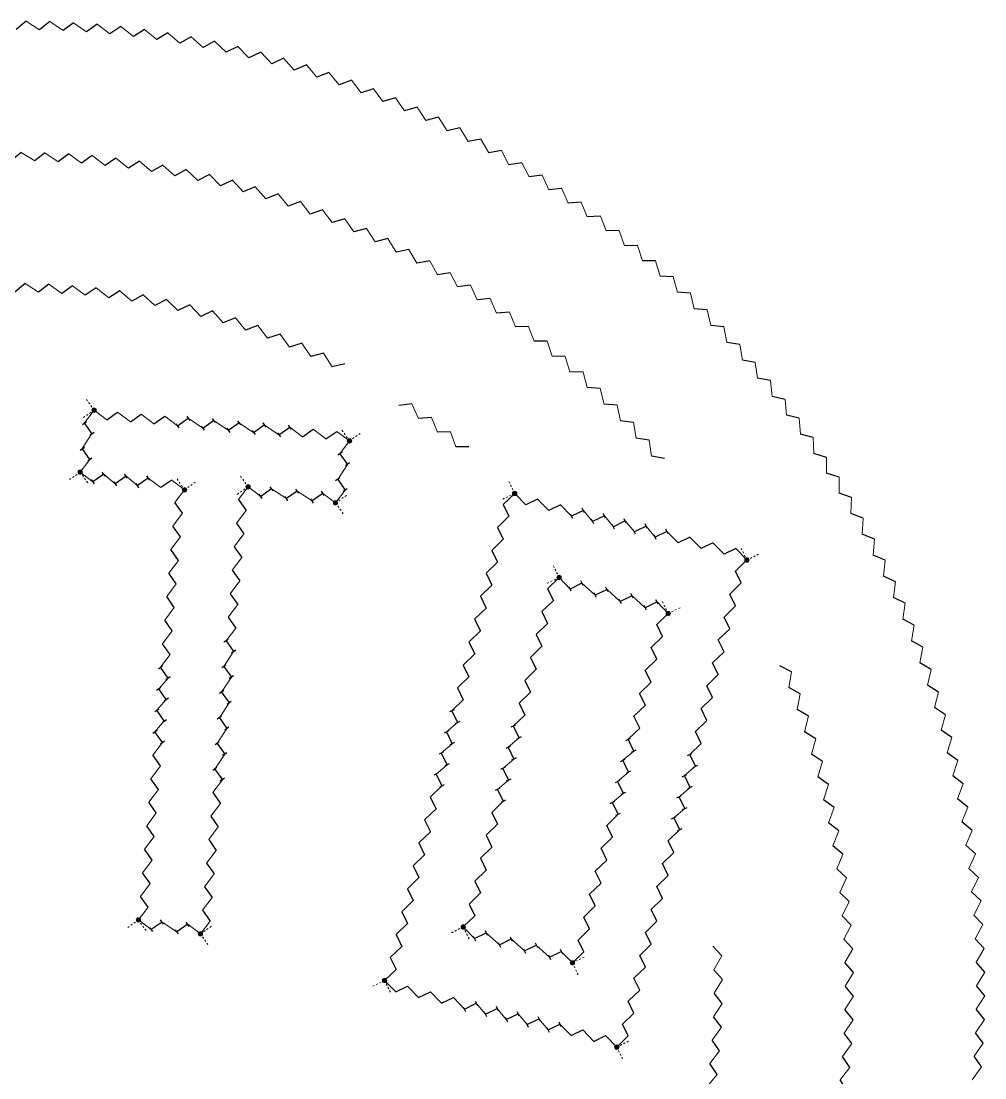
# Model space of a CAD drawing. Header units: millimetres. Extents: x 351 to 571, y -103 to 118.
# Drawn here: x 461.3 to 571.5, y -3.2 to 117.6 of the extents above; entities that cross this region are included whole.
import ezdxf

# ---------------------------------------------------------------- set-up
doc = ezdxf.new("R2010")
doc.units = ezdxf.units.MM
doc.layers.add('AUTOSTITCH', color=7, linetype='Continuous')
doc.layers.add('AUTOSTITCH_STITCHES', color=7, linetype='Continuous')

# ---------------------------------------------------------------- blocks, each defined once
blk = doc.blocks.new('ST-9')
at = {"layer": 'AUTOSTITCH', "color": 7, "lineweight": 9}
for p, q in [((522.15, 55.31), (522.24, 55.12)), ((522.33, 54.93), (522.43, 54.74)), ((522.52, 54.54), (522.62, 54.35)), ((521.65, 53.4), (521.46, 53.31)), ((522.03, 53.59), (521.84, 53.5)), ((522.42, 53.78), (522.23, 53.68)), ((522.8, 53.97), (522.61, 53.87)), ((522.71, 54.16), (522.8, 53.97)), ((534.72, 51.02), (534.62, 51.21)), ((534.91, 50.63), (534.81, 50.82)), ((535.09, 50.25), (535, 50.44)), ((535.28, 49.86), (535.19, 50.05)), ((535.47, 49.95), (535.28, 49.86)), ((535.86, 50.14), (535.67, 50.05)), ((536.24, 50.33), (536.05, 50.24)), ((536.63, 50.52), (536.44, 50.42)), ((510.7, 13.46), (510.5, 13.37)), ((511.08, 13.65), (510.89, 13.56)), ((511.47, 13.84), (511.28, 13.75)), ((511.85, 14.03), (511.66, 13.93)), ((511.95, 13.84), (511.85, 14.03)), ((512.13, 13.45), (512.04, 13.64)), ((512.32, 13.07), (512.23, 13.26)), ((512.51, 12.68), (512.42, 12.87)), ((524.33, 9.92), (524.52, 10.02)), ((524.42, 9.73), (524.33, 9.92)), ((524.72, 10.11), (524.91, 10.21)), ((525.1, 10.3), (525.29, 10.39)), ((525.49, 10.49), (525.68, 10.58)), ((524.61, 9.35), (524.52, 9.54)), ((524.8, 8.96), (524.71, 9.15)), ((524.99, 8.58), (524.89, 8.77))]:
    blk.add_line(p, q, dxfattribs=at)
at = {"layer": 'AUTOSTITCH', "color": 7, "lineweight": 30}
for p, q in [((525.42, 53.31), (524.08, 52.65)), ((521.49, 52.69), (522.15, 51.35)), ((528.29, 52.6), (526.94, 51.94)), ((531.15, 51.88), (529.8, 51.23)), ((534.01, 51.17), (532.66, 50.51)), ((520.84, 50.07), (521.5, 48.73)), ((534.63, 47.24), (533.97, 48.59)), ((520.19, 47.45), (520.84, 46.11)), ((533.98, 44.62), (533.32, 45.97)), ((519.53, 44.83), (520.19, 43.49)), ((533.32, 42), (532.66, 43.35)), ((518.88, 42.21), (519.54, 40.87)), ((532.67, 39.38), (532.01, 40.73)), ((518.23, 39.59), (518.88, 38.25)), ((532.02, 36.76), (531.36, 38.11)), ((517.57, 36.97), (518.23, 35.63)), ((531.36, 34.14), (530.71, 35.49)), ((516.97, 34.57), (517.63, 33.22)), ((530.76, 31.73), (530.1, 33.08)), ((516.37, 32.16), (517.03, 30.81)), ((530.16, 29.32), (529.5, 30.67)), ((515.77, 29.75), (516.43, 28.4)), ((529.56, 26.91), (528.9, 28.26)), ((515.12, 27.13), (515.78, 25.78)), ((528.91, 24.29), (528.25, 25.64)), ((514.47, 24.51), (515.12, 23.16)), ((528.25, 21.67), (527.6, 23.02)), ((513.81, 21.89), (514.47, 20.54)), ((527.6, 19.05), (526.94, 20.4)), ((513.16, 19.27), (513.82, 17.92)), ((526.95, 16.43), (526.29, 17.78)), ((512.51, 16.65), (513.16, 15.3)), ((526.29, 13.82), (525.64, 15.16)), ((513.12, 12.72), (514.47, 13.38)), ((515.99, 12), (517.33, 12.66)), ((525.64, 11.2), (524.98, 12.54)), ((518.85, 11.29), (520.2, 11.95)), ((521.71, 10.58), (523.06, 11.23))]:
    blk.add_line(p, q, dxfattribs=at)
at = {"layer": 'AUTOSTITCH', "color": 7, "lineweight": 0, "const_width": 0.25}
for points in [[(522.68, 53.97, 1), (522.93, 53.97, 1)], [(535.16, 49.86, 1), (535.41, 49.86, 1)], [(511.73, 14.03, 1), (511.98, 14.03, 1)], [(524.21, 9.92, 1), (524.46, 9.92, 1)]]:
    blk.add_lwpolyline(points, format="xyb", close=True, dxfattribs=at)
at = {"layer": 'AUTOSTITCH', "color": 7, "lineweight": 30}
for points in [[(525.55, 53.05), (525.3, 53.58)], [(524.2, 52.39), (523.95, 52.92)], [(527.07, 51.68), (526.81, 52.2)], [(528.41, 52.34), (528.16, 52.86)], [(531.28, 51.62), (531.02, 52.15)], [(529.93, 50.96), (529.67, 51.49)], [(532.79, 50.25), (532.53, 50.78)], [(534.14, 50.91), (533.88, 51.43)], [(517.84, 37.1), (517.31, 36.85)], [(518.49, 35.76), (517.97, 35.5)], [(530.44, 35.36), (530.97, 35.62)], [(517.24, 34.69), (516.71, 34.44)], [(531.1, 34.01), (531.63, 34.27)], [(517.89, 33.35), (517.37, 33.09)], [(529.84, 32.95), (530.37, 33.21)], [(516.64, 32.28), (516.11, 32.03)], [(530.5, 31.6), (531.02, 31.86)], [(517.29, 30.94), (516.77, 30.68)], [(529.24, 30.54), (529.77, 30.8)], [(516.04, 29.88), (515.51, 29.62)], [(529.9, 29.2), (530.42, 29.45)], [(516.69, 28.53), (516.17, 28.27)], [(528.64, 28.13), (529.17, 28.39)], [(529.3, 26.79), (529.82, 27.04)], [(514.34, 13.64), (514.6, 13.11)], [(513, 12.98), (513.25, 12.45)], [(515.86, 12.27), (516.11, 11.74)], [(517.21, 12.92), (517.46, 12.4)], [(520.07, 12.21), (520.33, 11.69)], [(518.72, 11.55), (518.98, 11.03)], [(522.93, 11.5), (523.19, 10.97)], [(521.58, 10.84), (521.84, 10.31)]]:
    blk.add_lwpolyline(points, dxfattribs=at)
at = {"layer": 'AUTOSTITCH', "color": 7, "lineweight": 0}
for centre in [(522.8, 53.97), (535.28, 49.86), (511.85, 14.03), (524.33, 9.92)]:
    blk.add_circle(centre, 0.25, dxfattribs=at)
at = {"layer": 'AUTOSTITCH_STITCHES', "color": 7, "lineweight": 9}
for p, q in [((522.8, 53.97), (521.49, 52.69)), ((524.08, 52.65), (522.8, 53.97)), ((526.94, 51.94), (525.42, 53.31)), ((529.8, 51.23), (528.29, 52.6)), ((522.15, 51.35), (520.84, 50.07)), ((532.66, 50.51), (531.15, 51.88)), ((535.28, 49.86), (534.01, 51.17)), ((533.97, 48.59), (535.28, 49.86)), ((521.5, 48.73), (520.19, 47.45)), ((533.32, 45.97), (534.63, 47.24)), ((520.84, 46.11), (519.53, 44.83)), ((520.19, 43.49), (518.88, 42.21)), ((532.66, 43.35), (533.98, 44.62)), ((532.01, 40.73), (533.32, 42)), ((519.54, 40.87), (518.23, 39.59)), ((531.36, 38.11), (532.67, 39.38)), ((518.88, 38.25), (517.57, 36.97)), ((530.71, 35.49), (532.02, 36.76)), ((518.23, 35.63), (516.97, 34.57)), ((530.1, 33.08), (531.36, 34.14)), ((517.63, 33.22), (516.37, 32.16)), ((529.5, 30.67), (530.76, 31.73)), ((517.03, 30.81), (515.77, 29.75)), ((528.9, 28.26), (530.16, 29.32)), ((516.43, 28.4), (515.12, 27.13)), ((528.25, 25.64), (529.56, 26.91)), ((515.78, 25.78), (514.47, 24.51)), ((527.6, 23.02), (528.91, 24.29)), ((515.12, 23.16), (513.81, 21.89)), ((514.47, 20.54), (513.16, 19.27)), ((526.94, 20.4), (528.25, 21.67)), ((526.29, 17.78), (527.6, 19.05)), ((513.82, 17.92), (512.51, 16.65)), ((525.64, 15.16), (526.95, 16.43)), ((513.16, 15.3), (511.85, 14.03)), ((511.85, 14.03), (513.12, 12.72)), ((514.47, 13.38), (515.99, 12)), ((524.98, 12.54), (526.29, 13.82)), ((517.33, 12.66), (518.85, 11.29)), ((520.2, 11.95), (521.71, 10.58)), ((523.06, 11.23), (524.33, 9.92)), ((524.33, 9.92), (525.64, 11.2))]:
    blk.add_line(p, q, dxfattribs=at)
blk = doc.blocks.new('ST-10')
at = {"layer": 'AUTOSTITCH', "color": 7, "lineweight": 9}
for p, q in [((517.07, 64.93), (517.17, 64.73)), ((517.26, 64.54), (517.35, 64.35)), ((517.45, 64.16), (517.54, 63.96)), ((516.57, 63.02), (516.38, 62.92)), ((516.96, 63.2), (516.77, 63.11)), ((517.34, 63.39), (517.15, 63.3)), ((517.73, 63.58), (517.54, 63.48)), ((517.64, 63.77), (517.73, 63.58)), ((543.71, 57.12), (543.62, 57.31)), ((543.9, 56.74), (543.81, 56.93)), ((544.09, 56.35), (543.99, 56.54)), ((544.28, 55.97), (544.18, 56.16)), ((544.47, 56.06), (544.28, 55.97)), ((544.85, 56.25), (544.66, 56.15)), ((545.24, 56.44), (545.05, 56.34)), ((545.62, 56.62), (545.43, 56.53)), ((501.7, 7.36), (501.51, 7.27)), ((502.09, 7.55), (501.9, 7.45)), ((502.47, 7.74), (502.28, 7.64)), ((502.86, 7.92), (502.67, 7.83)), ((502.95, 7.73), (502.86, 7.92)), ((503.14, 7.35), (503.05, 7.54)), ((503.33, 6.96), (503.23, 7.15)), ((503.52, 6.57), (503.42, 6.77)), ((529.41, 0.31), (529.6, 0.4)), ((529.5, 0.12), (529.41, 0.31)), ((529.79, 0.5), (529.98, 0.59)), ((530.18, 0.69), (530.37, 0.78)), ((530.56, 0.87), (530.75, 0.97)), ((529.69, -0.27), (529.59, -0.07)), ((529.88, -0.65), (529.78, -0.46)), ((530.06, -1.04), (529.97, -0.85))]:
    blk.add_line(p, q, dxfattribs=at)
at = {"layer": 'AUTOSTITCH', "color": 7, "lineweight": 30}
for p, q in [((520.35, 62.93), (519, 62.27)), ((516.42, 62.31), (517.08, 60.96)), ((522.97, 62.27), (521.62, 61.61)), ((525.59, 61.62), (524.24, 60.96)), ((527.98, 61.02), (526.63, 60.37)), ((530.37, 60.43), (529.02, 59.77)), ((515.77, 59.69), (516.42, 58.34)), ((532.76, 59.83), (531.41, 59.17)), ((535.14, 59.24), (533.8, 58.58)), ((537.76, 58.58), (536.42, 57.93)), ((515.11, 57.07), (515.77, 55.72)), ((540.38, 57.93), (539.04, 57.27)), ((543, 57.28), (541.66, 56.62)), ((514.46, 54.45), (515.12, 53.1)), ((543.62, 53.35), (542.97, 54.69)), ((542.97, 50.73), (542.31, 52.07)), ((513.81, 51.83), (514.46, 50.48)), ((513.15, 49.21), (513.81, 47.86)), ((542.32, 48.11), (541.66, 49.45)), ((512.5, 46.59), (513.16, 45.24)), ((541.66, 45.49), (541.01, 46.84)), ((511.85, 43.97), (512.5, 42.62)), ((541.01, 42.87), (540.35, 44.22)), ((511.19, 41.35), (511.85, 40)), ((540.36, 40.25), (539.7, 41.6)), ((510.54, 38.73), (511.2, 37.38)), ((539.7, 37.63), (539.05, 38.98)), ((509.94, 36.32), (510.6, 34.97)), ((539.05, 35.01), (538.39, 36.36)), ((509.34, 33.91), (510, 32.56)), ((538.4, 32.39), (537.74, 33.74)), ((508.74, 31.5), (509.4, 30.15)), ((537.8, 29.98), (537.14, 31.33)), ((508.08, 28.88), (508.74, 27.53)), ((537.2, 27.57), (536.54, 28.92)), ((507.43, 26.26), (508.09, 24.91)), ((536.6, 25.16), (535.94, 26.51)), ((506.78, 23.64), (507.44, 22.29)), ((535.94, 22.54), (535.28, 23.89)), ((506.12, 21.02), (506.78, 19.67)), ((535.29, 19.92), (534.63, 21.27)), ((505.47, 18.4), (506.13, 17.05)), ((534.64, 17.3), (533.98, 18.65)), ((504.82, 15.78), (505.48, 14.43)), ((533.98, 14.68), (533.32, 16.03)), ((533.33, 12.06), (532.67, 13.41)), ((504.17, 13.16), (504.82, 11.81)), ((503.51, 10.54), (504.17, 9.19)), ((532.68, 9.44), (532.02, 10.79)), ((504.13, 6.61), (505.48, 7.27)), ((532.02, 6.82), (531.37, 8.17)), ((506.75, 5.96), (508.1, 6.62)), ((509.37, 5.31), (510.72, 5.96)), ((511.99, 4.65), (513.34, 5.31)), ((531.37, 4.2), (530.71, 5.55)), ((514.38, 4.06), (515.73, 4.71)), ((516.77, 3.46), (518.12, 4.12)), ((519.16, 2.87), (520.51, 3.52)), ((521.55, 2.27), (522.89, 2.93)), ((530.72, 1.58), (530.06, 2.93)), ((524.17, 1.62), (525.51, 2.27)), ((526.79, 0.96), (528.13, 1.62))]:
    blk.add_line(p, q, dxfattribs=at)
at = {"layer": 'AUTOSTITCH', "color": 7, "lineweight": 0, "const_width": 0.25}
for points in [[(517.6, 63.58, 1), (517.85, 63.58, 1)], [(544.15, 55.97, 1), (544.4, 55.97, 1)], [(502.73, 7.92, 1), (502.98, 7.92, 1)], [(529.28, 0.31, 1), (529.53, 0.31, 1)]]:
    blk.add_lwpolyline(points, format="xyb", close=True, dxfattribs=at)
at = {"layer": 'AUTOSTITCH', "color": 7, "lineweight": 30}
for points in [[(525.72, 61.36), (525.46, 61.88)], [(524.37, 60.7), (524.11, 61.22)], [(526.76, 60.1), (526.5, 60.63)], [(528.11, 60.76), (527.85, 61.29)], [(530.49, 60.16), (530.24, 60.69)], [(529.15, 59.51), (528.89, 60.03)], [(531.54, 58.91), (531.28, 59.44)], [(532.88, 59.57), (532.63, 60.09)], [(535.27, 58.97), (535.02, 59.5)], [(533.92, 58.32), (533.67, 58.84)], [(510.8, 38.86), (510.28, 38.6)], [(511.46, 37.51), (510.93, 37.25)], [(510.2, 36.45), (509.68, 36.19)], [(510.86, 35.1), (510.33, 34.84)], [(509.6, 34.04), (509.08, 33.78)], [(537.48, 33.61), (538, 33.86)], [(510.26, 32.69), (509.73, 32.43)], [(509, 31.63), (508.47, 31.37)], [(536.88, 31.2), (537.4, 31.46)], [(538.13, 32.26), (538.66, 32.52)], [(509.66, 30.28), (509.13, 30.02)], [(536.28, 28.79), (536.8, 29.05)], [(537.53, 29.85), (538.06, 30.11)], [(535.67, 26.38), (536.2, 26.64)], [(536.93, 27.44), (537.46, 27.7)], [(536.33, 25.03), (536.86, 25.29)], [(511.86, 4.92), (512.12, 4.39)], [(513.21, 5.57), (513.47, 5.05)], [(515.6, 4.98), (515.86, 4.45)], [(514.25, 4.32), (514.51, 3.79)], [(516.64, 3.72), (516.9, 3.2)], [(517.99, 4.38), (518.24, 3.86)], [(520.38, 3.79), (520.63, 3.26)], [(519.03, 3.13), (519.29, 2.6)], [(521.42, 2.53), (521.67, 2.01)], [(522.77, 3.19), (523.02, 2.66)]]:
    blk.add_lwpolyline(points, dxfattribs=at)
at = {"layer": 'AUTOSTITCH', "color": 7, "lineweight": 0}
for centre in [(517.73, 63.58), (544.28, 55.97), (502.86, 7.92), (529.41, 0.31)]:
    blk.add_circle(centre, 0.25, dxfattribs=at)
at = {"layer": 'AUTOSTITCH_STITCHES', "color": 7, "lineweight": 9}
for p, q in [((517.73, 63.58), (516.42, 62.31)), ((519, 62.27), (517.73, 63.58)), ((521.62, 61.61), (520.35, 62.93)), ((524.24, 60.96), (522.97, 62.27)), ((526.63, 60.37), (525.59, 61.62)), ((517.08, 60.96), (515.77, 59.69)), ((529.02, 59.77), (527.98, 61.02)), ((531.41, 59.17), (530.37, 60.43)), ((533.8, 58.58), (532.76, 59.83)), ((536.42, 57.93), (535.14, 59.24)), ((516.42, 58.34), (515.11, 57.07)), ((539.04, 57.27), (537.76, 58.58)), ((541.66, 56.62), (540.38, 57.93)), ((544.28, 55.97), (543, 57.28)), ((515.77, 55.72), (514.46, 54.45)), ((542.97, 54.69), (544.28, 55.97)), ((542.31, 52.07), (543.62, 53.35)), ((515.12, 53.1), (513.81, 51.83)), ((541.66, 49.45), (542.97, 50.73)), ((514.46, 50.48), (513.15, 49.21)), ((513.81, 47.86), (512.5, 46.59)), ((541.01, 46.84), (542.32, 48.11)), ((513.16, 45.24), (511.85, 43.97)), ((540.35, 44.22), (541.66, 45.49)), ((512.5, 42.62), (511.19, 41.35)), ((539.7, 41.6), (541.01, 42.87)), ((511.85, 40), (510.54, 38.73)), ((539.05, 38.98), (540.36, 40.25)), ((538.39, 36.36), (539.7, 37.63)), ((511.2, 37.38), (509.94, 36.32)), ((510.6, 34.97), (509.34, 33.91)), ((537.74, 33.74), (539.05, 35.01)), ((510, 32.56), (508.74, 31.5)), ((537.14, 31.33), (538.4, 32.39)), ((509.4, 30.15), (508.08, 28.88)), ((536.54, 28.92), (537.8, 29.98)), ((508.74, 27.53), (507.43, 26.26)), ((535.94, 26.51), (537.2, 27.57)), ((508.09, 24.91), (506.78, 23.64)), ((535.28, 23.89), (536.6, 25.16)), ((507.44, 22.29), (506.12, 21.02)), ((534.63, 21.27), (535.94, 22.54)), ((506.78, 19.67), (505.47, 18.4)), ((533.98, 18.65), (535.29, 19.92)), ((506.13, 17.05), (504.82, 15.78)), ((533.32, 16.03), (534.64, 17.3)), ((532.67, 13.41), (533.98, 14.68)), ((505.48, 14.43), (504.17, 13.16)), ((504.82, 11.81), (503.51, 10.54)), ((532.02, 10.79), (533.33, 12.06)), ((504.17, 9.19), (502.86, 7.92)), ((531.37, 8.17), (532.68, 9.44)), ((502.86, 7.92), (504.13, 6.61)), ((505.48, 7.27), (506.75, 5.96)), ((508.1, 6.62), (509.37, 5.31)), ((530.71, 5.55), (532.02, 6.82)), ((510.72, 5.96), (511.99, 4.65)), ((513.34, 5.31), (514.38, 4.06)), ((515.73, 4.71), (516.77, 3.46)), ((518.12, 4.12), (519.16, 2.87)), ((530.06, 2.93), (531.37, 4.2)), ((520.51, 3.52), (521.55, 2.27)), ((522.89, 2.93), (524.17, 1.62)), ((525.51, 2.27), (526.79, 0.96)), ((528.13, 1.62), (529.41, 0.31)), ((529.41, 0.31), (530.72, 1.58))]:
    blk.add_line(p, q, dxfattribs=at)
blk = doc.blocks.new('ST-11')
at = {"layer": 'AUTOSTITCH', "color": 7, "lineweight": 9}
for p, q in [((468.79, 74.33), (468.91, 74.15)), ((469.03, 73.98), (469.16, 73.8)), ((468.95, 72.61), (468.77, 72.49)), ((469.3, 72.85), (469.12, 72.73)), ((469.28, 73.63), (469.4, 73.45)), ((469.65, 73.1), (469.47, 72.98)), ((469.53, 73.28), (469.65, 73.1)), ((468.6, 72.36), (468.42, 72.24)), ((497.99, 70.81), (498.12, 70.63)), ((498.24, 70.46), (498.36, 70.28)), ((498.48, 70.1), (498.61, 69.93)), ((499.55, 70.07), (499.73, 70.19)), ((499.91, 70.31), (500.08, 70.44)), ((498.73, 69.75), (498.85, 69.58)), ((498.85, 69.58), (499.03, 69.7)), ((499.2, 69.82), (499.38, 69.95)), ((467.01, 65.27), (466.83, 65.15)), ((467.36, 65.52), (467.18, 65.4)), ((467.71, 65.77), (467.53, 65.64)), ((468.06, 66.01), (467.88, 65.89)), ((468.18, 65.84), (468.06, 66.01)), ((468.43, 65.49), (468.31, 65.66)), ((468.67, 65.13), (468.55, 65.31)), ((479.26, 65.05), (479.13, 65.23)), ((486.39, 65.56), (486.51, 65.39)), ((468.92, 64.78), (468.8, 64.96)), ((479.5, 64.7), (479.38, 64.88)), ((479.75, 64.35), (479.63, 64.53)), ((479.99, 64), (479.87, 64.18)), ((480.17, 64.12), (479.99, 64)), ((480.52, 64.37), (480.35, 64.25)), ((480.87, 64.61), (480.7, 64.49)), ((481.22, 64.86), (481.05, 64.74)), ((486.64, 65.21), (486.76, 65.03)), ((486.9, 64.09), (486.72, 63.96)), ((486.88, 64.86), (487.01, 64.68)), ((487.25, 64.33), (487.08, 64.21)), ((487.13, 64.51), (487.25, 64.33)), ((486.2, 63.6), (486.02, 63.47)), ((486.55, 63.84), (486.37, 63.72)), ((497.79, 62.86), (497.62, 62.73)), ((498.14, 63.1), (497.97, 62.98)), ((498.49, 63.35), (498.32, 63.23)), ((497.44, 62.61), (497.26, 62.49)), ((497.26, 62.49), (497.39, 62.31)), ((497.51, 62.14), (497.63, 61.96)), ((497.76, 61.79), (497.88, 61.61)), ((498, 61.44), (498.12, 61.26)), ((474.37, 14.59), (474.2, 14.47)), ((474.73, 14.84), (474.55, 14.71)), ((474.85, 14.66), (474.73, 14.84)), ((473.67, 14.1), (473.5, 13.98)), ((474.02, 14.34), (473.85, 14.22)), ((475.09, 14.31), (474.97, 14.48)), ((475.34, 13.96), (475.22, 14.13)), ((475.59, 13.61), (475.46, 13.78)), ((481.99, 13.37), (481.81, 13.25)), ((482.34, 13.62), (482.17, 13.49)), ((482.69, 13.86), (482.52, 13.74)), ((483.04, 14.11), (482.87, 13.99)), ((481.81, 13.25), (481.94, 13.07)), ((482.06, 12.9), (482.18, 12.72)), ((482.31, 12.55), (482.43, 12.37)), ((482.55, 12.19), (482.67, 12.02))]:
    blk.add_line(p, q, dxfattribs=at)
at = {"layer": 'AUTOSTITCH', "color": 7, "lineweight": 30}
for p, q in [((471.11, 72), (472.34, 72.86)), ((473.8, 71.77), (475.03, 72.63)), ((469.41, 70.41), (468.55, 71.64)), ((476.49, 71.53), (477.72, 72.39)), ((479.18, 71.3), (480.41, 72.16)), ((482.08, 71.04), (483.31, 71.91)), ((484.98, 70.79), (486.21, 71.65)), ((487.88, 70.54), (489.11, 71.4)), ((490.78, 70.28), (492.01, 71.14)), ((493.47, 70.05), (494.7, 70.91)), ((496.16, 69.81), (497.39, 70.67)), ((469.16, 67.47), (468.3, 68.7)), ((497.76, 68.12), (498.62, 66.89)), ((470.75, 65.78), (469.52, 64.92)), ((473.3, 65.55), (472.07, 64.69)), ((475.84, 65.33), (474.62, 64.47)), ((478.53, 65.1), (477.3, 64.24)), ((489.94, 64.1), (488.71, 63.24)), ((497.5, 65.18), (498.36, 63.95)), ((486.16, 62.87), (487.02, 61.64)), ((492.87, 63.84), (491.64, 62.98)), ((495.8, 63.58), (494.57, 62.72)), ((479.76, 61.31), (478.9, 62.54)), ((479.52, 58.62), (478.66, 59.85)), ((485.92, 60.18), (486.78, 58.95)), ((479.29, 55.93), (478.43, 57.16)), ((485.68, 57.49), (486.55, 56.26)), ((479.05, 53.24), (478.19, 54.47)), ((485.45, 54.8), (486.31, 53.57)), ((485.21, 52.11), (486.07, 50.88)), ((478.82, 50.55), (477.96, 51.78)), ((478.58, 47.86), (477.72, 49.09)), ((484.98, 49.42), (485.84, 48.19)), ((478.35, 45.17), (477.49, 46.4)), ((484.74, 46.73), (485.6, 45.5)), ((478.11, 42.48), (477.25, 43.71)), ((484.49, 43.8), (485.35, 42.57)), ((477.9, 40.03), (477.04, 41.26)), ((484.23, 40.87), (485.09, 39.64)), ((477.68, 37.58), (476.82, 38.81)), ((483.97, 37.94), (484.83, 36.71)), ((477.47, 35.13), (476.61, 36.35)), ((483.72, 35.01), (484.58, 33.78)), ((477.23, 32.44), (476.37, 33.66)), ((483.46, 32.08), (484.32, 30.85)), ((477, 29.75), (476.14, 30.97)), ((483.23, 29.39), (484.09, 28.16)), ((476.76, 27.06), (475.9, 28.28)), ((482.99, 26.7), (483.85, 25.47)), ((476.53, 24.37), (475.67, 25.59)), ((482.76, 24.01), (483.62, 22.78)), ((476.29, 21.68), (475.43, 22.91)), ((482.52, 21.32), (483.38, 20.09)), ((476.06, 18.99), (475.2, 20.22)), ((482.28, 18.63), (483.15, 17.4)), ((475.82, 16.3), (474.96, 17.53)), ((482.05, 15.94), (482.91, 14.71)), ((477.42, 14.6), (476.19, 13.74)), ((480.35, 14.34), (479.12, 13.48))]:
    blk.add_line(p, q, dxfattribs=at)
at = {"layer": 'AUTOSTITCH', "color": 7, "lineweight": 0, "const_width": 0.25}
for points in [[(469.52, 73.1, 1), (469.77, 73.1, 1)], [(498.73, 69.58, 1), (498.98, 69.58, 1)], [(467.94, 66.01, 1), (468.19, 66.01, 1)], [(479.87, 64, 1), (480.12, 64, 1)], [(487.13, 64.33, 1), (487.38, 64.33, 1)], [(497.14, 62.49, 1), (497.39, 62.49, 1)], [(474.6, 14.84, 1), (474.85, 14.84, 1)], [(481.69, 13.25, 1), (481.94, 13.25, 1)]]:
    blk.add_lwpolyline(points, format="xyb", close=True, dxfattribs=at)
at = {"layer": 'AUTOSTITCH', "color": 7, "lineweight": 30}
for points in [[(468.31, 71.47), (468.79, 71.81)], [(479.01, 71.54), (479.35, 71.06)], [(480.24, 72.4), (480.58, 71.92)], [(481.91, 71.28), (482.25, 70.81)], [(483.14, 72.14), (483.48, 71.67)], [(486.04, 71.89), (486.38, 71.41)], [(488.94, 71.64), (489.28, 71.16)], [(491.84, 71.38), (492.18, 70.9)], [(469.17, 70.24), (469.65, 70.58)], [(484.81, 71.03), (485.15, 70.55)], [(487.71, 70.78), (488.05, 70.3)], [(490.62, 70.52), (490.95, 70.04)], [(468.06, 68.53), (468.54, 68.87)], [(468.92, 67.3), (469.4, 67.64)], [(498, 68.28), (497.52, 67.95)], [(498.86, 67.06), (498.38, 66.72)], [(470.92, 65.54), (470.58, 66.02)], [(473.46, 65.31), (473.13, 65.79)], [(476.01, 65.09), (475.68, 65.57)], [(497.74, 65.35), (497.26, 65.01)], [(469.69, 64.68), (469.35, 65.16)], [(472.24, 64.45), (471.9, 64.93)], [(474.78, 64.23), (474.45, 64.71)], [(490.11, 63.86), (489.77, 64.34)], [(493.04, 63.6), (492.7, 64.08)], [(498.6, 64.12), (498.12, 63.78)], [(488.88, 63), (488.54, 63.48)], [(491.81, 62.74), (491.48, 63.22)], [(494.74, 62.48), (494.41, 62.96)], [(495.97, 63.34), (495.64, 63.82)], [(484.98, 46.9), (484.5, 46.57)], [(485.84, 45.67), (485.36, 45.34)], [(477.01, 43.54), (477.49, 43.88)], [(484.73, 43.97), (484.25, 43.63)], [(477.87, 42.31), (478.35, 42.65)], [(485.59, 42.74), (485.11, 42.41)], [(476.8, 41.09), (477.28, 41.43)], [(477.66, 39.86), (478.14, 40.2)], [(484.47, 41.04), (483.99, 40.7)], [(476.58, 38.64), (477.06, 38.97)], [(485.33, 39.81), (484.85, 39.47)], [(477.44, 37.41), (477.92, 37.75)], [(484.21, 38.11), (483.73, 37.77)], [(476.37, 36.19), (476.85, 36.52)], [(485.07, 36.88), (484.59, 36.54)], [(477.23, 34.96), (477.71, 35.29)], [(483.96, 35.18), (483.48, 34.84)], [(484.82, 33.95), (484.34, 33.61)], [(483.7, 32.24), (483.22, 31.91)], [(484.56, 31.02), (484.08, 30.68)], [(477.58, 14.36), (477.25, 14.84)], [(480.52, 14.1), (480.19, 14.58)], [(476.35, 13.5), (476.02, 13.98)], [(479.29, 13.24), (478.96, 13.72)]]:
    blk.add_lwpolyline(points, dxfattribs=at)
at = {"layer": 'AUTOSTITCH', "color": 7, "lineweight": 0}
for centre in [(469.65, 73.1), (498.85, 69.58), (468.06, 66.01), (479.99, 64), (487.25, 64.33), (497.26, 62.49), (474.73, 14.84), (481.81, 13.25)]:
    blk.add_circle(centre, 0.25, dxfattribs=at)
at = {"layer": 'AUTOSTITCH_STITCHES', "color": 7, "lineweight": 9}
for p, q in [((468.55, 71.64), (469.65, 73.1)), ((469.65, 73.1), (471.11, 72)), ((472.34, 72.86), (473.8, 71.77)), ((475.03, 72.63), (476.49, 71.53)), ((477.72, 72.39), (479.18, 71.3)), ((480.41, 72.16), (482.08, 71.04)), ((483.31, 71.91), (484.98, 70.79)), ((486.21, 71.65), (487.88, 70.54)), ((489.11, 71.4), (490.78, 70.28)), ((468.3, 68.7), (469.41, 70.41)), ((492.01, 71.14), (493.47, 70.05)), ((494.7, 70.91), (496.16, 69.81)), ((497.39, 70.67), (498.85, 69.58)), ((498.85, 69.58), (497.76, 68.12)), ((468.06, 66.01), (469.16, 67.47)), ((498.62, 66.89), (497.5, 65.18)), ((469.52, 64.92), (468.06, 66.01)), ((472.07, 64.69), (470.75, 65.78)), ((474.62, 64.47), (473.3, 65.55)), ((477.3, 64.24), (475.84, 65.33)), ((479.99, 64), (478.53, 65.1)), ((487.25, 64.33), (486.16, 62.87)), ((488.71, 63.24), (487.25, 64.33)), ((491.64, 62.98), (489.94, 64.1)), ((478.9, 62.54), (479.99, 64)), ((494.57, 62.72), (492.87, 63.84)), ((497.26, 62.49), (495.8, 63.58)), ((498.36, 63.95), (497.26, 62.49)), ((487.02, 61.64), (485.92, 60.18)), ((478.66, 59.85), (479.76, 61.31)), ((478.43, 57.16), (479.52, 58.62)), ((486.78, 58.95), (485.68, 57.49)), ((478.19, 54.47), (479.29, 55.93)), ((486.55, 56.26), (485.45, 54.8)), ((477.96, 51.78), (479.05, 53.24)), ((486.31, 53.57), (485.21, 52.11)), ((486.07, 50.88), (484.98, 49.42)), ((477.72, 49.09), (478.82, 50.55)), ((477.49, 46.4), (478.58, 47.86)), ((485.84, 48.19), (484.74, 46.73)), ((477.25, 43.71), (478.35, 45.17)), ((485.6, 45.5), (484.49, 43.8)), ((477.04, 41.26), (478.11, 42.48)), ((485.35, 42.57), (484.23, 40.87)), ((476.82, 38.81), (477.9, 40.03)), ((485.09, 39.64), (483.97, 37.94)), ((476.61, 36.35), (477.68, 37.58)), ((484.83, 36.71), (483.72, 35.01)), ((476.37, 33.66), (477.47, 35.13)), ((484.58, 33.78), (483.46, 32.08)), ((476.14, 30.97), (477.23, 32.44)), ((484.32, 30.85), (483.23, 29.39)), ((475.9, 28.28), (477, 29.75)), ((484.09, 28.16), (482.99, 26.7)), ((475.67, 25.59), (476.76, 27.06)), ((483.85, 25.47), (482.76, 24.01)), ((475.43, 22.91), (476.53, 24.37)), ((483.62, 22.78), (482.52, 21.32)), ((475.2, 20.22), (476.29, 21.68)), ((483.38, 20.09), (482.28, 18.63)), ((474.96, 17.53), (476.06, 18.99)), ((483.15, 17.4), (482.05, 15.94)), ((474.73, 14.84), (475.82, 16.3)), ((476.19, 13.74), (474.73, 14.84)), ((479.12, 13.48), (477.42, 14.6)), ((482.91, 14.71), (481.81, 13.25)), ((481.81, 13.25), (480.35, 14.34))]:
    blk.add_line(p, q, dxfattribs=at)
blk = doc.blocks.new('ST-13')
at = {"layer": 'AUTOSTITCH', "color": 7, "lineweight": 30}
for p, q in [((461.89, 117.55), (460.74, 116.59)), ((464.6, 117.5), (463.42, 116.56)), ((467.31, 117.37), (466.11, 116.47)), ((470.01, 117.19), (468.79, 116.31)), ((472.71, 116.93), (471.47, 116.09)), ((475.41, 116.61), (474.15, 115.8)), ((478.09, 116.22), (476.81, 115.44)), ((480.76, 115.77), (479.46, 115.02)), ((483.43, 115.25), (482.11, 114.54)), ((486.07, 114.67), (484.74, 113.99)), ((488.71, 114.02), (487.36, 113.37)), ((491.32, 113.31), (489.96, 112.69)), ((493.92, 112.54), (492.54, 111.95)), ((496.5, 111.7), (495.11, 111.14)), ((499.06, 110.79), (497.65, 110.28)), ((501.59, 109.83), (500.17, 109.35)), ((504.1, 108.8), (502.67, 108.35)), ((506.59, 107.71), (505.14, 107.3)), ((509.04, 106.56), (507.59, 106.19)), ((511.47, 105.35), (510.01, 105.01)), ((513.87, 104.08), (512.4, 103.78)), ((516.23, 102.76), (514.76, 102.49)), ((518.56, 101.37), (517.08, 101.14)), ((520.86, 99.93), (519.37, 99.74)), ((523.12, 98.44), (521.63, 98.28)), ((525.35, 96.88), (523.85, 96.76)), ((527.53, 95.28), (526.03, 95.19)), ((529.68, 93.62), (528.18, 93.57)), ((531.78, 91.91), (530.28, 91.89)), ((533.84, 90.14), (532.34, 90.17)), ((535.86, 88.33), (534.36, 88.39)), ((537.83, 86.47), (536.33, 86.57)), ((539.75, 84.56), (538.26, 84.69)), ((541.63, 82.6), (540.14, 82.77)), ((543.46, 80.6), (541.98, 80.81)), ((545.24, 78.55), (543.76, 78.8)), ((546.97, 76.47), (545.5, 76.75)), ((548.65, 74.33), (547.18, 74.65)), ((550.27, 72.16), (548.81, 72.52)), ((551.84, 69.95), (550.39, 70.34)), ((553.36, 67.7), (551.92, 68.13)), ((554.82, 65.42), (553.39, 65.88)), ((556.22, 63.1), (554.81, 63.59)), ((557.57, 60.74), (556.17, 61.27)), ((558.86, 58.36), (557.47, 58.92)), ((560.09, 55.94), (558.71, 56.54)), ((561.26, 53.49), (559.9, 54.12)), ((562.37, 51.02), (561.02, 51.68)), ((563.41, 48.52), (562.09, 49.22)), ((564.4, 45.99), (563.09, 46.72)), ((565.33, 43.44), (564.03, 44.2)), ((566.19, 40.87), (564.91, 41.66)), ((566.98, 38.28), (565.73, 39.1)), ((567.72, 35.67), (566.49, 36.52)), ((568.39, 33.04), (567.18, 33.92)), ((568.99, 30.4), (567.8, 31.31)), ((569.53, 27.74), (568.37, 28.68)), ((570.01, 25.07), (568.86, 26.04)), ((570.42, 22.39), (569.3, 23.39)), ((570.76, 19.7), (569.66, 20.72)), ((571.04, 17), (569.97, 18.05)), ((571.25, 14.3), (570.2, 15.38)), ((571.39, 11.59), (570.38, 12.69)), ((571.47, 8.88), (570.48, 10.01)), ((571.48, 6.17), (570.52, 7.32)), ((571.42, 3.46), (570.49, 4.63)), ((571.3, 0.75), (570.4, 1.94)), ((571.11, -1.96), (570.24, -0.74))]:
    blk.add_line(p, q, dxfattribs=at)
at = {"layer": 'AUTOSTITCH_STITCHES', "color": 7, "lineweight": 9}
for p, q in [((463.42, 116.56), (461.89, 117.55)), ((466.11, 116.47), (464.6, 117.5)), ((468.79, 116.31), (467.31, 117.37)), ((471.47, 116.09), (470.01, 117.19)), ((474.15, 115.8), (472.71, 116.93)), ((476.81, 115.44), (475.41, 116.61)), ((479.46, 115.02), (478.09, 116.22)), ((482.11, 114.54), (480.76, 115.77)), ((484.74, 113.99), (483.43, 115.25)), ((487.36, 113.37), (486.07, 114.67)), ((489.96, 112.69), (488.71, 114.02)), ((492.54, 111.95), (491.32, 113.31)), ((495.11, 111.14), (493.92, 112.54)), ((497.65, 110.28), (496.5, 111.7)), ((500.17, 109.35), (499.06, 110.79)), ((502.67, 108.35), (501.59, 109.83)), ((505.14, 107.3), (504.1, 108.8)), ((507.59, 106.19), (506.59, 107.71)), ((510.01, 105.01), (509.04, 106.56)), ((512.4, 103.78), (511.47, 105.35)), ((514.76, 102.49), (513.87, 104.08)), ((517.08, 101.14), (516.23, 102.76)), ((519.37, 99.74), (518.56, 101.37)), ((521.63, 98.28), (520.86, 99.93)), ((523.85, 96.76), (523.12, 98.44)), ((526.03, 95.19), (525.35, 96.88)), ((528.18, 93.57), (527.53, 95.28)), ((530.28, 91.89), (529.68, 93.62)), ((532.34, 90.17), (531.78, 91.91)), ((534.36, 88.39), (533.84, 90.14)), ((536.33, 86.57), (535.86, 88.33)), ((538.26, 84.69), (537.83, 86.47)), ((540.14, 82.77), (539.75, 84.56)), ((541.98, 80.81), (541.63, 82.6)), ((543.76, 78.8), (543.46, 80.6)), ((545.5, 76.75), (545.24, 78.55)), ((547.18, 74.65), (546.97, 76.47)), ((548.81, 72.52), (548.65, 74.33)), ((550.39, 70.34), (550.27, 72.16)), ((551.92, 68.13), (551.84, 69.95)), ((553.39, 65.88), (553.36, 67.7)), ((554.81, 63.59), (554.82, 65.42)), ((556.17, 61.27), (556.22, 63.1)), ((557.47, 58.92), (557.57, 60.74)), ((558.71, 56.54), (558.86, 58.36)), ((559.9, 54.12), (560.09, 55.94)), ((561.02, 51.68), (561.26, 53.49)), ((562.09, 49.22), (562.37, 51.02)), ((563.09, 46.72), (563.41, 48.52)), ((564.03, 44.2), (564.4, 45.99)), ((564.91, 41.66), (565.33, 43.44)), ((565.73, 39.1), (566.19, 40.87)), ((566.49, 36.52), (566.98, 38.28)), ((567.18, 33.92), (567.72, 35.67)), ((567.8, 31.31), (568.39, 33.04)), ((568.37, 28.68), (568.99, 30.4)), ((568.86, 26.04), (569.53, 27.74)), ((569.3, 23.39), (570.01, 25.07)), ((569.66, 20.72), (570.42, 22.39)), ((569.97, 18.05), (570.76, 19.7)), ((570.2, 15.38), (571.04, 17)), ((570.38, 12.69), (571.25, 14.3)), ((570.48, 10.01), (571.39, 11.59)), ((570.52, 7.32), (571.47, 8.88)), ((570.49, 4.63), (571.48, 6.17)), ((570.4, 1.94), (571.42, 3.46)), ((570.24, -0.74), (571.3, 0.75)), ((570.02, -3.42), (571.11, -1.96))]:
    blk.add_line(p, q, dxfattribs=at)
blk = doc.blocks.new('ST-15')
at = {"layer": 'AUTOSTITCH', "color": 7, "lineweight": 30}
for p, q in [((549.39, 43.19), (548.06, 43.88)), ((550.38, 40.66), (549.07, 41.39)), ((551.3, 38.11), (550.01, 38.88)), ((552.14, 35.53), (550.88, 36.33)), ((552.92, 32.93), (551.67, 33.77)), ((553.61, 30.31), (552.39, 31.18)), ((554.24, 27.67), (553.04, 28.57)), ((554.78, 25.01), (553.62, 25.95)), ((555.26, 22.34), (554.11, 23.31)), ((555.65, 19.65), (554.54, 20.66)), ((555.97, 16.96), (554.89, 17.99)), ((556.21, 14.25), (555.16, 15.32)), ((556.38, 11.55), (555.36, 12.64)), ((556.47, 8.83), (555.48, 9.96)), ((556.48, 6.12), (555.52, 7.27)), ((556.41, 3.41), (555.49, 4.59)), ((556.27, 0.7), (555.38, 1.9)), ((556.05, -2.01), (555.19, -0.78)), ((555.75, -4.71), (554.93, -3.45)), ((555.38, -7.39), (554.6, -6.12)), ((554.93, -10.07), (554.18, -8.77)), ((554.41, -12.73), (553.69, -11.41)), ((553.81, -15.38), (553.13, -14.04)), ((553.13, -18.01), (552.49, -16.65)), ((552.38, -20.62), (551.78, -19.24)), ((551.56, -23.2), (551, -21.81)), ((550.66, -25.76), (550.14, -24.35)), ((549.69, -28.3), (549.21, -26.88)), ((548.65, -30.8), (548.21, -29.37))]:
    blk.add_line(p, q, dxfattribs=at)
at = {"layer": 'AUTOSTITCH_STITCHES', "color": 7, "lineweight": 9}
for p, q in [((549.07, 41.39), (549.39, 43.19)), ((550.01, 38.88), (550.38, 40.66)), ((550.88, 36.33), (551.3, 38.11)), ((551.67, 33.77), (552.14, 35.53)), ((552.39, 31.18), (552.92, 32.93)), ((553.04, 28.57), (553.61, 30.31)), ((553.62, 25.95), (554.24, 27.67)), ((554.11, 23.31), (554.78, 25.01)), ((554.54, 20.66), (555.26, 22.34)), ((554.89, 17.99), (555.65, 19.65)), ((555.16, 15.32), (555.97, 16.96)), ((555.36, 12.64), (556.21, 14.25)), ((555.48, 9.96), (556.38, 11.55)), ((555.52, 7.27), (556.47, 8.83)), ((555.49, 4.59), (556.48, 6.12)), ((555.38, 1.9), (556.41, 3.41)), ((555.19, -0.78), (556.27, 0.7)), ((554.93, -3.45), (556.05, -2.01)), ((554.6, -6.12), (555.75, -4.71)), ((554.18, -8.77), (555.38, -7.39)), ((553.69, -11.41), (554.93, -10.07)), ((553.13, -14.04), (554.41, -12.73)), ((552.49, -16.65), (553.81, -15.38)), ((551.78, -19.24), (553.13, -18.01)), ((551, -21.81), (552.38, -20.62)), ((550.14, -24.35), (551.56, -23.2)), ((549.21, -26.88), (550.66, -25.76)), ((548.21, -29.37), (549.69, -28.3))]:
    blk.add_line(p, q, dxfattribs=at)
blk = doc.blocks.new('ST-16')
at = {"layer": 'AUTOSTITCH', "color": 7, "lineweight": 30}
for p, q in [((447.8, 101.64), (446.8, 100.52)), ((450.49, 101.97), (449.46, 100.88)), ((453.19, 102.23), (452.13, 101.17)), ((455.9, 102.42), (454.81, 101.39)), ((458.61, 102.52), (457.49, 101.53)), ((461.32, 102.55), (460.18, 101.59)), ((464.04, 102.51), (462.86, 101.57)), ((466.75, 102.38), (465.55, 101.48)), ((469.45, 102.18), (468.23, 101.31)), ((472.15, 101.9), (470.9, 101.07)), ((474.84, 101.55), (473.57, 100.75)), ((442.45, 100.73), (441.51, 99.56)), ((445.11, 101.22), (444.15, 100.08)), ((477.52, 101.11), (476.23, 100.36)), ((480.19, 100.61), (478.87, 99.89)), ((437.15, 99.53), (436.29, 98.3)), ((439.79, 100.17), (438.89, 98.97)), ((482.84, 100.02), (481.5, 99.34)), ((485.47, 99.37), (484.12, 98.72)), ((431.94, 98.03), (431.15, 96.75)), ((434.54, 98.81), (433.71, 97.56)), ((488.08, 98.63), (486.71, 98.03)), ((490.68, 97.83), (489.29, 97.26)), ((429.37, 97.16), (428.61, 95.87)), ((493.24, 96.95), (491.84, 96.42)), ((426.82, 96.23), (426.1, 94.91)), ((495.78, 95.99), (494.37, 95.51)), ((424.3, 95.22), (423.62, 93.88)), ((498.3, 94.97), (496.87, 94.52)), ((419.35, 92.99), (418.75, 91.62)), ((421.81, 94.14), (421.17, 92.79)), ((500.78, 93.87), (499.34, 93.47)), ((503.23, 92.71), (501.78, 92.34)), ((416.93, 91.77), (416.36, 90.38)), ((505.65, 91.47), (504.18, 91.15)), ((414.54, 90.49), (414.01, 89.08)), ((508.03, 90.17), (506.55, 89.89)), ((412.18, 89.13), (411.7, 87.71)), ((510.37, 88.8), (508.89, 88.56)), ((409.87, 87.71), (409.43, 86.28)), ((512.67, 87.36), (511.19, 87.17)), ((407.6, 86.23), (407.2, 84.78)), ((514.93, 85.86), (513.44, 85.71)), ((405.37, 84.68), (405.01, 83.22)), ((517.15, 84.3), (515.66, 84.19)), ((403.19, 83.07), (402.87, 81.6)), ((519.32, 82.67), (517.82, 82.6)), ((401.05, 81.39), (400.77, 79.92)), ((521.45, 80.98), (519.95, 80.96)), ((398.97, 79.66), (398.73, 78.18)), ((523.52, 79.24), (522.02, 79.25)), ((396.93, 77.87), (396.73, 76.38)), ((525.55, 77.43), (524.05, 77.49)), ((394.94, 76.02), (394.79, 74.52)), ((527.52, 75.57), (526.03, 75.67)), ((393.01, 74.11), (392.9, 72.62)), ((529.44, 73.65), (527.95, 73.79)), ((391.13, 72.15), (391.06, 70.65)), ((531.31, 71.68), (529.82, 71.86)), ((389.31, 70.14), (389.28, 68.64)), ((533.11, 69.65), (531.63, 69.88)), ((387.55, 68.08), (387.56, 66.58)), ((534.86, 67.58), (533.39, 67.85))]:
    blk.add_line(p, q, dxfattribs=at)
at = {"layer": 'AUTOSTITCH_STITCHES', "color": 7, "lineweight": 9}
for p, q in [((449.46, 100.88), (447.8, 101.64)), ((452.13, 101.17), (450.49, 101.97)), ((454.81, 101.39), (453.19, 102.23)), ((457.49, 101.53), (455.9, 102.42)), ((460.18, 101.59), (458.61, 102.52)), ((462.86, 101.57), (461.32, 102.55)), ((465.55, 101.48), (464.04, 102.51)), ((468.23, 101.31), (466.75, 102.38)), ((470.9, 101.07), (469.45, 102.18)), ((473.57, 100.75), (472.15, 101.9)), ((476.23, 100.36), (474.84, 101.55)), ((444.15, 100.08), (442.45, 100.73)), ((446.8, 100.52), (445.11, 101.22)), ((478.87, 99.89), (477.52, 101.11)), ((481.5, 99.34), (480.19, 100.61)), ((438.89, 98.97), (437.15, 99.53)), ((441.51, 99.56), (439.79, 100.17)), ((484.12, 98.72), (482.84, 100.02)), ((486.71, 98.03), (485.47, 99.37)), ((433.71, 97.56), (431.94, 98.03)), ((436.29, 98.3), (434.54, 98.81)), ((489.29, 97.26), (488.08, 98.63)), ((491.84, 96.42), (490.68, 97.83)), ((431.15, 96.75), (429.37, 97.16)), ((494.37, 95.51), (493.24, 96.95)), ((428.61, 95.87), (426.82, 96.23)), ((496.87, 94.52), (495.78, 95.99)), ((426.1, 94.91), (424.3, 95.22)), ((499.34, 93.47), (498.3, 94.97)), ((421.17, 92.79), (419.35, 92.99)), ((423.62, 93.88), (421.81, 94.14)), ((501.78, 92.34), (500.78, 93.87)), ((504.18, 91.15), (503.23, 92.71)), ((418.75, 91.62), (416.93, 91.77)), ((506.55, 89.89), (505.65, 91.47)), ((416.36, 90.38), (414.54, 90.49)), ((508.89, 88.56), (508.03, 90.17)), ((414.01, 89.08), (412.18, 89.13)), ((511.19, 87.17), (510.37, 88.8)), ((411.7, 87.71), (409.87, 87.71)), ((513.44, 85.71), (512.67, 87.36)), ((409.43, 86.28), (407.6, 86.23)), ((515.66, 84.19), (514.93, 85.86)), ((407.2, 84.78), (405.37, 84.68)), ((517.82, 82.6), (517.15, 84.3)), ((405.01, 83.22), (403.19, 83.07)), ((519.95, 80.96), (519.32, 82.67)), ((402.87, 81.6), (401.05, 81.39)), ((522.02, 79.25), (521.45, 80.98)), ((400.77, 79.92), (398.97, 79.66)), ((524.05, 77.49), (523.52, 79.24)), ((398.73, 78.18), (396.93, 77.87)), ((526.03, 75.67), (525.55, 77.43)), ((396.73, 76.38), (394.94, 76.02)), ((527.95, 73.79), (527.52, 75.57)), ((394.79, 74.52), (393.01, 74.11)), ((392.9, 72.62), (391.13, 72.15)), ((529.82, 71.86), (529.44, 73.65)), ((531.63, 69.88), (531.31, 71.68)), ((391.06, 70.65), (389.31, 70.14)), ((533.39, 67.85), (533.11, 69.65)), ((389.28, 68.64), (387.55, 68.08))]:
    blk.add_line(p, q, dxfattribs=at)
blk = doc.blocks.new('ST-19')
at = {"layer": 'AUTOSTITCH', "color": 7, "lineweight": 30}
for p, q in [((541.4, 10.72), (540.38, 11.82)), ((541.48, 8.01), (540.49, 9.14)), ((541.46, 5.29), (540.52, 6.46)), ((541.36, 2.58), (540.45, 3.77)), ((541.16, -0.13), (540.29, 1.09)), ((540.87, -2.83), (540.05, -1.58)), ((540.49, -5.52), (539.71, -4.24)), ((540.02, -8.2), (539.28, -6.89)), ((539.46, -10.86), (538.77, -9.53)), ((538.81, -13.49), (538.16, -12.14)), ((538.07, -16.11), (537.47, -14.73)), ((537.25, -18.69), (536.69, -17.3)), ((536.34, -21.25), (535.83, -19.84))]:
    blk.add_line(p, q, dxfattribs=at)
at = {"layer": 'AUTOSTITCH_STITCHES', "color": 7, "lineweight": 9}
for p, q in [((540.49, 9.14), (541.4, 10.72)), ((540.52, 6.46), (541.48, 8.01)), ((540.45, 3.77), (541.46, 5.29)), ((540.29, 1.09), (541.36, 2.58)), ((540.05, -1.58), (541.16, -0.13)), ((539.71, -4.24), (540.87, -2.83)), ((539.28, -6.89), (540.49, -5.52)), ((538.77, -9.53), (540.02, -8.2)), ((538.16, -12.14), (539.46, -10.86)), ((537.47, -14.73), (538.81, -13.49)), ((536.69, -17.3), (538.07, -16.11)), ((535.83, -19.84), (537.25, -18.69))]:
    blk.add_line(p, q, dxfattribs=at)
blk = doc.blocks.new('ST-20')
at = {"layer": 'AUTOSTITCH', "color": 7, "lineweight": 30}
for p, q in [((505.99, 73.81), (504.5, 73.64)), ((508.21, 72.25), (506.72, 72.14)), ((510.39, 70.62), (508.89, 70.56)), ((512.5, 68.92), (511, 68.9))]:
    blk.add_line(p, q, dxfattribs=at)
at = {"layer": 'AUTOSTITCH_STITCHES', "color": 7, "lineweight": 9}
for p, q in [((506.72, 72.14), (505.99, 73.81)), ((508.89, 70.56), (508.21, 72.25)), ((511, 68.9), (510.39, 70.62))]:
    blk.add_line(p, q, dxfattribs=at)
blk = doc.blocks.new('ST-21')
at = {"layer": 'AUTOSTITCH', "color": 7, "lineweight": 30}
for p, q in [((453.62, 87.22), (452.58, 86.14)), ((456.33, 87.42), (455.25, 86.38)), ((459.05, 87.53), (457.93, 86.53)), ((461.76, 87.55), (460.61, 86.59)), ((464.48, 87.48), (463.3, 86.56)), ((467.19, 87.32), (465.98, 86.44)), ((469.89, 87.06), (468.65, 86.22)), ((445.56, 86.06), (444.63, 84.89)), ((448.23, 86.54), (447.26, 85.4)), ((450.92, 86.92), (449.91, 85.81)), ((472.59, 86.72), (471.32, 85.92)), ((475.27, 86.28), (473.97, 85.53)), ((477.93, 85.75), (476.61, 85.04)), ((440.27, 84.84), (439.41, 83.61)), ((442.9, 85.49), (442.01, 84.29)), ((480.58, 85.14), (479.24, 84.47)), ((437.66, 84.1), (436.84, 82.83)), ((483.2, 84.43), (481.84, 83.81)), ((485.8, 83.64), (484.41, 83.07)), ((432.51, 82.35), (431.79, 81.03)), ((435.07, 83.26), (434.3, 81.98)), ((488.37, 82.76), (486.97, 82.23)), ((429.99, 81.34), (429.31, 80)), ((490.91, 81.79), (489.49, 81.31)), ((427.5, 80.25), (426.87, 78.89)), ((493.41, 80.74), (491.98, 80.31)), ((425.05, 79.08), (424.46, 77.7)), ((495.88, 79.6), (494.43, 79.22)), ((498.31, 78.39), (496.85, 78.05))]:
    blk.add_line(p, q, dxfattribs=at)
at = {"layer": 'AUTOSTITCH_STITCHES', "color": 7, "lineweight": 9}
for p, q in [((455.25, 86.38), (453.62, 87.22)), ((457.93, 86.53), (456.33, 87.42)), ((460.61, 86.59), (459.05, 87.53)), ((463.3, 86.56), (461.76, 87.55)), ((465.98, 86.44), (464.48, 87.48)), ((468.65, 86.22), (467.19, 87.32)), ((471.32, 85.92), (469.89, 87.06)), ((447.26, 85.4), (445.56, 86.06)), ((449.91, 85.81), (448.23, 86.54)), ((452.58, 86.14), (450.92, 86.92)), ((473.97, 85.53), (472.59, 86.72)), ((476.61, 85.04), (475.27, 86.28)), ((479.24, 84.47), (477.93, 85.75)), ((442.01, 84.29), (440.27, 84.84)), ((444.63, 84.89), (442.9, 85.49)), ((481.84, 83.81), (480.58, 85.14)), ((439.41, 83.61), (437.66, 84.1)), ((484.41, 83.07), (483.2, 84.43)), ((486.97, 82.23), (485.8, 83.64)), ((434.3, 81.98), (432.51, 82.35)), ((436.84, 82.83), (435.07, 83.26)), ((489.49, 81.31), (488.37, 82.76)), ((431.79, 81.03), (429.99, 81.34)), ((491.98, 80.31), (490.91, 81.79)), ((429.31, 80), (427.5, 80.25)), ((494.43, 79.22), (493.41, 80.74)), ((426.87, 78.89), (425.05, 79.08)), ((496.85, 78.05), (495.88, 79.6))]:
    blk.add_line(p, q, dxfattribs=at)

msp = doc.modelspace()

# ---------------------------------------------------------------- block references
at = {"layer": 'AUTOSTITCH'}
for name in ['ST-13', 'ST-16', 'ST-21', 'ST-11', 'ST-20', 'ST-10', 'ST-9', 'ST-15', 'ST-19']:
    msp.add_blockref(name, (0, 0), dxfattribs=at)

doc.saveas('drawing.dxf')
